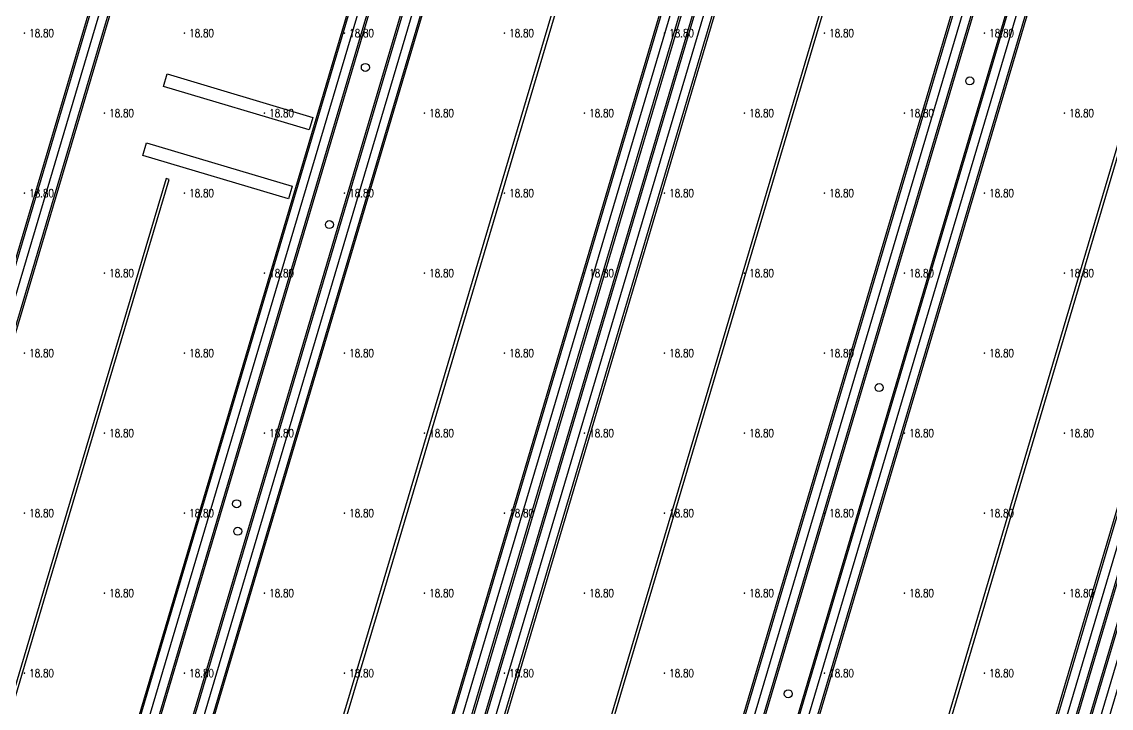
# Model space of a CAD drawing. Extents: x 404846 to 408477, y 3390929 to 3392894.
# Drawn here: x 407141 to 407277.2, y 3391600 to 3391685.8 of the extents above; entities that cross this region are included whole.
import ezdxf
from ezdxf.enums import TextEntityAlignment as Align

# ---------------------------------------------------------------- set-up
doc = ezdxf.new("R2010")
doc.units = 0
doc.header["$LTSCALE"] = 0.5
doc.layers.get('0').update_dxf_attribs({"linetype": 'CONTINUOUS'})
for name, color, linetype in [('3221', 6, 'CONTINUOUS'), ('FZTZ', 7, 'CONTINUOUS'), ('GCD', 1, 'CONTINUOUS'), ('GXYZ', 2, 'CONTINUOUS'), ('SXSS', 5, 'CONTINUOUS'), ('ZBTZ', 3, 'CONTINUOUS')]:
    doc.layers.add(name, color=color, linetype=linetype)
doc.styles.add('HZ', font='rs.shx', dxfattribs={"width": 0.8, "bigfont": 'hztxt.shx'})
doc.linetypes.add('1161', pattern='A,0,[149,AAA.SHX,S=0.15,R=0,X=0,Y=0],-1.6', length=1.6)

# ---------------------------------------------------------------- blocks, each defined once
blk = doc.blocks.new('GC200')
at = {"linetype": 'Continuous', "const_width": 0.2, "flags": 128}
blk.add_lwpolyline([(-0.1, 0, 1), (0.1, 0, 1)], format="xyb", close=True, dxfattribs=at)
blk = doc.blocks.new('gc188')
blk.add_circle((0, 0), 1)

msp = doc.modelspace()

# ---------------------------------------------------------------- linework, layer by layer
at = {"layer": '3221', "color": 6}
for points in [[(407198.376, 3391847.674, 19.055), (407193.102, 3391829.952, 18.737), (407188.325, 3391813.791, 18.626), (407178.915, 3391781.952, 18.839), (407138.665, 3391646.224, 19.019), (407130.803, 3391619.712, 18.841), (407078.711, 3391443.893, 18.632), (407108.434, 3391435.086, 18.632), (407160.523, 3391610.898, 18.841), (407208.638, 3391773.145, 18.839), (407222.814, 3391821.109, 19.112), (407228.088, 3391838.831, 19.055)], [(407234.327, 3391837.018, 18.856), (407229.106, 3391819.399, 19.16), (407206.274, 3391742.353, 18.808), (407162.437, 3391594.534, 18.759), (407162.436, 3391594.529, 18.759), (407114.642, 3391433.28, 18.971), (407144.364, 3391424.47, 18.971), (407192.157, 3391585.72, 18.759), (407235.995, 3391733.539, 18.808), (407264.05, 3391828.21, 18.856)], [(407267.879, 3391827.041, 18.936), (407262.683, 3391809.506, 18.936), (407195.338, 3391582.452, 18.722), (407148.218, 3391423.329, 18.971), (407177.942, 3391414.527, 18.971), (407225.062, 3391573.65, 18.722), (407292.406, 3391800.698, 18.936), (407297.602, 3391818.233, 18.936)], [(407303.8, 3391816.377, 18.932), (407298.633, 3391798.916, 18.932), (407231.278, 3391571.808, 18.722), (407222.971, 3391543.756, 18.87), (407184.159, 3391412.686, 18.971), (407213.883, 3391403.884, 18.971), (407252.696, 3391534.954, 18.87), (407261.001, 3391563.001, 18.722), (407323.097, 3391772.378, 18.812), (407328.359, 3391790.12, 18.896), (407333.525, 3391807.581, 18.816)], [(407217.722, 3391402.748, 18.971), (407335.51, 3391800.176, 18.825), (407336.757, 3391799.807, 18.825), (407365.227, 3391791.383, 18.825), (407247.438, 3391393.948, 18.971), (407217.722, 3391402.748, 18.971)]]:
    msp.add_polyline3d(points, close=True, dxfattribs=at)
at = {"layer": 'FZTZ', "linetype": 'Continuous', "elevation": 27.234, "flags": 128}
for points in [[(407176.956, 3391672.281), (407158.741, 3391677.712), (407159.208, 3391679.28), (407177.423, 3391673.849), (407176.956, 3391672.281)], [(407174.367, 3391663.663), (407156.152, 3391669.094), (407156.62, 3391670.663), (407174.835, 3391665.232), (407174.367, 3391663.663)]]:
    msp.add_lwpolyline(points, close=True, dxfattribs=at)
at = {"layer": 'SXSS', "linetype": 'Continuous', "flags": 128}
for points, elevation in [([(407239.835, 3391795.199), (407220.83, 3391731.099), (407185.568, 3391612.251), (407180.125, 3391593.962), (407175.654, 3391578.858), (407171.933, 3391566.36), (407165.868, 3391545.88), (407161.339, 3391530.625), (407156.012, 3391512.666), (407149.4, 3391490.281), (407142.792, 3391468.055), (407142.408, 3391468.169), (407149.016, 3391490.395), (407155.629, 3391512.779), (407160.955, 3391530.738), (407165.484, 3391545.994), (407171.55, 3391566.474), (407175.271, 3391578.972), (407179.741, 3391594.076), (407185.184, 3391612.365), (407220.447, 3391731.212), (407239.451, 3391795.313), (407239.835, 3391795.199)], 18.762), ([(407222.721, 3391626.11), (407215.867, 3391603.003), (407206.936, 3391572.827), (407191.419, 3391520.464), (407180.658, 3391484.197), (407173.203, 3391458.921), (407173.587, 3391458.808), (407181.041, 3391484.083), (407191.803, 3391520.351), (407207.319, 3391572.713), (407216.25, 3391602.889), (407223.104, 3391625.996), (407249.162, 3391713.835), (407270.608, 3391786.132), (407270.225, 3391786.245), (407248.778, 3391713.949), (407222.721, 3391626.11)], 18.868), ([(407212.32, 3391447.345), (407227.812, 3391499.775), (407232.122, 3391514.045), (407240.69, 3391542.882), (407250.997, 3391577.811), (407255.306, 3391592.382), (407292.126, 3391716.668), (407309.302, 3391774.673), (407308.918, 3391774.787), (407291.743, 3391716.782), (407254.923, 3391592.496), (407250.613, 3391577.925), (407240.306, 3391542.996), (407231.739, 3391514.158), (407227.428, 3391499.888), (407211.937, 3391447.458), (407212.32, 3391447.345)], 18.831), ([(407159.063, 3391666.215), (407144.058, 3391615.783), (407098.348, 3391461.503), (407098.731, 3391461.39), (407144.441, 3391615.669), (407159.446, 3391666.1), (407159.063, 3391666.215)], 18.736)]:
    msp.add_lwpolyline(points, close=True, dxfattribs=dict(at, elevation=elevation))
at = {"layer": 'ZBTZ', "linetype": '1161', "flags": 128}
for points, elevation in [([(407077.444, 3391444.226), (407129.562, 3391620.079), (407137.424, 3391646.591), (407177.674, 3391782.32), (407187.01, 3391814.013), (407191.826, 3391830.332), (407197.79, 3391850.373)], 18.834), ([(407077.749, 3391444.441), (407129.768, 3391620.018), (407137.631, 3391646.53), (407177.88, 3391782.259), (407187.195, 3391813.936), (407192.034, 3391830.27), (407197.207, 3391847.651)], 18.828), ([(407079.846, 3391443.82), (407131.865, 3391619.397), (407139.727, 3391645.908), (407179.977, 3391781.637), (407189.202, 3391812.952), (407194.12, 3391829.649), (407199.293, 3391847.03)], 18.828), ([(407107.112, 3391435.443), (407159.311, 3391611.257), (407207.425, 3391773.505), (407221.555, 3391821.484), (407227.516, 3391841.513)], 18.922), ([(407107.389, 3391435.649), (407159.503, 3391611.201), (407207.617, 3391773.448), (407221.773, 3391821.419), (407226.981, 3391838.919)], 18.916), ([(407109.538, 3391435.012), (407161.596, 3391610.58), (407209.71, 3391772.827), (407223.861, 3391820.798), (407229.069, 3391838.297)], 18.906), ([(407143.417, 3391425.033), (407191.134, 3391586.023), (407234.934, 3391733.853), (407262.9, 3391828.223)], 18.817), ([(407145.483, 3391424.421), (407193.2, 3391585.411), (407237.035, 3391733.231), (407265.001, 3391827.601)], 18.849), ([(407147.249, 3391423.909), (407194.289, 3391582.763), (407261.639, 3391809.815), (407266.75, 3391827.065)], 18.891), ([(407149.292, 3391423.304), (407196.332, 3391582.157), (407263.733, 3391809.195), (407268.844, 3391826.444)], 18.891), ([(407298.836, 3391817.868), (407299.407, 3391819.817), (407303.123, 3391818.654), (407297.38, 3391799.287), (407230.029, 3391572.178), (407221.722, 3391544.126), (407182.91, 3391413.056)], 18.882), ([(407176.948, 3391415.081), (407223.997, 3391573.965), (407291.357, 3391801.009), (407296.488, 3391818.324)], 18.891), ([(407179.058, 3391414.456), (407226.107, 3391573.34), (407293.45, 3391800.389), (407298.58, 3391817.704)], 18.891), ([(407179.19, 3391414.158), (407226.309, 3391573.28), (407293.64, 3391800.333), (407298.836, 3391817.868)], 18.891), ([(407183.2, 3391413.237), (407221.939, 3391544.061), (407230.246, 3391572.114), (407297.591, 3391799.225), (407302.665, 3391816.37)], 18.886), ([(407185.288, 3391412.619), (407223.997, 3391543.452), (407232.304, 3391571.504), (407299.683, 3391798.605), (407304.757, 3391815.751)], 18.886), ([(407079.967, 3391443.534), (407132.096, 3391619.328), (407139.958, 3391645.84), (407180.208, 3391781.569), (407188.742, 3391810.579)], 18.804), ([(407212.909, 3391404.427), (407251.653, 3391535.263), (407259.958, 3391563.31), (407322.007, 3391772.625), (407327.287, 3391790.437), (407332.405, 3391807.591)], 18.852), ([(407214.986, 3391403.812), (407253.729, 3391534.648), (407262.034, 3391562.695), (407324.114, 3391772.093), (407329.37, 3391789.821), (407334.483, 3391806.971)], 18.839), ([(407215.128, 3391403.516), (407253.94, 3391534.585), (407262.245, 3391562.632), (407324.301, 3391771.998), (407329.566, 3391789.763), (407333.46, 3391802.845)], 18.859), ([(407115.861, 3391432.918), (407163.655, 3391594.168), (407163.657, 3391594.172), (407207.489, 3391741.993), (407224.715, 3391800.133)], 18.837), ([(407334.274, 3391800.542), (407319.008, 3391749.051), (407313.065, 3391729.054), (407302.95, 3391695.032), (407291.026, 3391654.663), (407274.291, 3391598.238), (407262.104, 3391557.178), (407235.433, 3391467.148), (407224.037, 3391428.605), (407216.512, 3391403.058), (407215.128, 3391403.516)], 18.876), ([(407251.913, 3391791.961), (407234.713, 3391733.919), (407190.909, 3391586.09), (407143.09, 3391424.821)], 18.841), ([(407149.433, 3391422.884), (407196.609, 3391582.075), (407258.322, 3391790.16)], 18.87), ([(407176.682, 3391414.9), (407223.801, 3391574.023), (407285.453, 3391781.926)], 18.87), ([(407185.408, 3391412.259), (407224.222, 3391543.385), (407232.529, 3391571.437), (407294.243, 3391779.43)], 18.869), ([(407212.603, 3391404.169), (407251.401, 3391535.337), (407259.707, 3391563.384), (407321.39, 3391771.379)], 18.832)]:
    msp.add_lwpolyline(points, dxfattribs=dict(at, elevation=elevation))
for points, elevation in [([(407112.812, 3391431.744), (407161.213, 3391594.892), (407161.214, 3391594.896), (407204.998, 3391742.731), (407227.832, 3391819.777), (407233.588, 3391839.208), (407229.901, 3391840.306), (407224.076, 3391820.734), (407209.902, 3391772.771), (407161.788, 3391610.523), (407109.08, 3391432.855), (407112.812, 3391431.744)], 18.88), ([(407115.741, 3391433.215), (407113.682, 3391433.825), (407161.405, 3391594.835), (407161.406, 3391594.839), (407205.188, 3391742.675), (407228.022, 3391819.72), (407233.146, 3391837.019), (407235.232, 3391836.401), (407230.105, 3391819.103), (407207.274, 3391742.057), (407163.465, 3391594.229), (407163.463, 3391594.225), (407115.741, 3391433.215)], 18.88), ([(407146.4, 3391421.808), (407194.08, 3391582.824), (407261.436, 3391809.875), (407267.188, 3391829.286), (407265.83, 3391829.68), (407237.231, 3391733.173), (407193.403, 3391585.351), (407145.028, 3391422.239), (407146.4, 3391421.808)], 18.881), ([(407336.541, 3391799.871), (407333.228, 3391788.678), (407327.966, 3391770.934), (407265.87, 3391561.558), (407257.565, 3391533.512), (407218.753, 3391402.442), (407216.722, 3391403.044), (407255.535, 3391534.113), (407263.84, 3391562.159), (407325.936, 3391771.536), (407331.198, 3391789.279), (407334.51, 3391800.472), (407336.541, 3391799.871)], 18.847)]:
    msp.add_lwpolyline(points, close=True, dxfattribs=dict(at, elevation=elevation))

# ---------------------------------------------------------------- block references
at = {"layer": 'GCD', "linetype": 'Continuous'}
ref = msp.add_blockref('GC200', (407141.358, 3391684.379, 18.8), dxfattribs=dict(at, xscale=0.5, yscale=0.5, zscale=0.5))
ref.add_attrib('height', '18.80', dxfattribs={"linetype": 'Continuous', "height": 1, "style": 'HZ', "width": 0.8}).set_placement((407141.958, 3391684.379, 18.8), align=Align.MIDDLE_LEFT)
ref = msp.add_blockref('GC200', (407161.358, 3391684.379, 18.8), dxfattribs=dict(at, xscale=0.5, yscale=0.5, zscale=0.5))
ref.add_attrib('height', '18.80', dxfattribs={"linetype": 'Continuous', "height": 1, "style": 'HZ', "width": 0.8}).set_placement((407161.958, 3391684.379, 18.8), align=Align.MIDDLE_LEFT)
ref = msp.add_blockref('GC200', (407181.358, 3391684.379, 18.8), dxfattribs=dict(at, xscale=0.5, yscale=0.5, zscale=0.5))
ref.add_attrib('height', '18.80', dxfattribs={"linetype": 'Continuous', "height": 1, "style": 'HZ', "width": 0.8}).set_placement((407181.958, 3391684.379, 18.8), align=Align.MIDDLE_LEFT)
ref = msp.add_blockref('GC200', (407201.358, 3391684.379, 18.8), dxfattribs=dict(at, xscale=0.5, yscale=0.5, zscale=0.5))
ref.add_attrib('height', '18.80', dxfattribs={"linetype": 'Continuous', "height": 1, "style": 'HZ', "width": 0.8}).set_placement((407201.958, 3391684.379, 18.8), align=Align.MIDDLE_LEFT)
ref = msp.add_blockref('GC200', (407221.358, 3391684.379, 18.8), dxfattribs=dict(at, xscale=0.5, yscale=0.5, zscale=0.5))
ref.add_attrib('height', '18.80', dxfattribs={"linetype": 'Continuous', "height": 1, "style": 'HZ', "width": 0.8}).set_placement((407221.958, 3391684.379, 18.8), align=Align.MIDDLE_LEFT)
ref = msp.add_blockref('GC200', (407241.358, 3391684.379, 18.8), dxfattribs=dict(at, xscale=0.5, yscale=0.5, zscale=0.5))
ref.add_attrib('height', '18.80', dxfattribs={"linetype": 'Continuous', "height": 1, "style": 'HZ', "width": 0.8}).set_placement((407241.958, 3391684.379, 18.8), align=Align.MIDDLE_LEFT)
ref = msp.add_blockref('GC200', (407261.358, 3391684.379, 18.8), dxfattribs=dict(at, xscale=0.5, yscale=0.5, zscale=0.5))
ref.add_attrib('height', '18.80', dxfattribs={"linetype": 'Continuous', "height": 1, "style": 'HZ', "width": 0.8}).set_placement((407261.958, 3391684.379, 18.8), align=Align.MIDDLE_LEFT)
ref = msp.add_blockref('GC200', (407151.358, 3391674.379, 18.8), dxfattribs=dict(at, xscale=0.5, yscale=0.5, zscale=0.5))
ref.add_attrib('height', '18.80', dxfattribs={"linetype": 'Continuous', "height": 1, "style": 'HZ', "width": 0.8}).set_placement((407151.958, 3391674.379, 18.8), align=Align.MIDDLE_LEFT)
ref = msp.add_blockref('GC200', (407171.358, 3391674.379, 18.8), dxfattribs=dict(at, xscale=0.5, yscale=0.5, zscale=0.5))
ref.add_attrib('height', '18.80', dxfattribs={"linetype": 'Continuous', "height": 1, "style": 'HZ', "width": 0.8}).set_placement((407171.958, 3391674.379, 18.8), align=Align.MIDDLE_LEFT)
ref = msp.add_blockref('GC200', (407191.358, 3391674.379, 18.8), dxfattribs=dict(at, xscale=0.5, yscale=0.5, zscale=0.5))
ref.add_attrib('height', '18.80', dxfattribs={"linetype": 'Continuous', "height": 1, "style": 'HZ', "width": 0.8}).set_placement((407191.958, 3391674.379, 18.8), align=Align.MIDDLE_LEFT)
ref = msp.add_blockref('GC200', (407211.358, 3391674.379, 18.8), dxfattribs=dict(at, xscale=0.5, yscale=0.5, zscale=0.5))
ref.add_attrib('height', '18.80', dxfattribs={"linetype": 'Continuous', "height": 1, "style": 'HZ', "width": 0.8}).set_placement((407211.958, 3391674.379, 18.8), align=Align.MIDDLE_LEFT)
ref = msp.add_blockref('GC200', (407231.358, 3391674.379, 18.8), dxfattribs=dict(at, xscale=0.5, yscale=0.5, zscale=0.5))
ref.add_attrib('height', '18.80', dxfattribs={"linetype": 'Continuous', "height": 1, "style": 'HZ', "width": 0.8}).set_placement((407231.958, 3391674.379, 18.8), align=Align.MIDDLE_LEFT)
ref = msp.add_blockref('GC200', (407251.358, 3391674.379, 18.8), dxfattribs=dict(at, xscale=0.5, yscale=0.5, zscale=0.5))
ref.add_attrib('height', '18.80', dxfattribs={"linetype": 'Continuous', "height": 1, "style": 'HZ', "width": 0.8}).set_placement((407251.958, 3391674.379, 18.8), align=Align.MIDDLE_LEFT)
ref = msp.add_blockref('GC200', (407271.358, 3391674.379, 18.8), dxfattribs=dict(at, xscale=0.5, yscale=0.5, zscale=0.5))
ref.add_attrib('height', '18.80', dxfattribs={"linetype": 'Continuous', "height": 1, "style": 'HZ', "width": 0.8}).set_placement((407271.958, 3391674.379, 18.8), align=Align.MIDDLE_LEFT)
ref = msp.add_blockref('GC200', (407141.358, 3391664.379, 18.8), dxfattribs=dict(at, xscale=0.5, yscale=0.5, zscale=0.5))
ref.add_attrib('height', '18.80', dxfattribs={"linetype": 'Continuous', "height": 1, "style": 'HZ', "width": 0.8}).set_placement((407141.958, 3391664.379, 18.8), align=Align.MIDDLE_LEFT)
ref = msp.add_blockref('GC200', (407161.358, 3391664.379, 18.8), dxfattribs=dict(at, xscale=0.5, yscale=0.5, zscale=0.5))
ref.add_attrib('height', '18.80', dxfattribs={"linetype": 'Continuous', "height": 1, "style": 'HZ', "width": 0.8}).set_placement((407161.958, 3391664.379, 18.8), align=Align.MIDDLE_LEFT)
ref = msp.add_blockref('GC200', (407181.358, 3391664.379, 18.8), dxfattribs=dict(at, xscale=0.5, yscale=0.5, zscale=0.5))
ref.add_attrib('height', '18.80', dxfattribs={"linetype": 'Continuous', "height": 1, "style": 'HZ', "width": 0.8}).set_placement((407181.958, 3391664.379, 18.8), align=Align.MIDDLE_LEFT)
ref = msp.add_blockref('GC200', (407201.358, 3391664.379, 18.8), dxfattribs=dict(at, xscale=0.5, yscale=0.5, zscale=0.5))
ref.add_attrib('height', '18.80', dxfattribs={"linetype": 'Continuous', "height": 1, "style": 'HZ', "width": 0.8}).set_placement((407201.958, 3391664.379, 18.8), align=Align.MIDDLE_LEFT)
ref = msp.add_blockref('GC200', (407221.358, 3391664.379, 18.8), dxfattribs=dict(at, xscale=0.5, yscale=0.5, zscale=0.5))
ref.add_attrib('height', '18.80', dxfattribs={"linetype": 'Continuous', "height": 1, "style": 'HZ', "width": 0.8}).set_placement((407221.958, 3391664.379, 18.8), align=Align.MIDDLE_LEFT)
ref = msp.add_blockref('GC200', (407241.358, 3391664.379, 18.8), dxfattribs=dict(at, xscale=0.5, yscale=0.5, zscale=0.5))
ref.add_attrib('height', '18.80', dxfattribs={"linetype": 'Continuous', "height": 1, "style": 'HZ', "width": 0.8}).set_placement((407241.958, 3391664.379, 18.8), align=Align.MIDDLE_LEFT)
ref = msp.add_blockref('GC200', (407261.358, 3391664.379, 18.8), dxfattribs=dict(at, xscale=0.5, yscale=0.5, zscale=0.5))
ref.add_attrib('height', '18.80', dxfattribs={"linetype": 'Continuous', "height": 1, "style": 'HZ', "width": 0.8}).set_placement((407261.958, 3391664.379, 18.8), align=Align.MIDDLE_LEFT)
ref = msp.add_blockref('GC200', (407151.358, 3391654.379, 18.8), dxfattribs=dict(at, xscale=0.5, yscale=0.5, zscale=0.5))
ref.add_attrib('height', '18.80', dxfattribs={"linetype": 'Continuous', "height": 1, "style": 'HZ', "width": 0.8}).set_placement((407151.958, 3391654.379, 18.8), align=Align.MIDDLE_LEFT)
ref = msp.add_blockref('GC200', (407171.358, 3391654.379, 18.8), dxfattribs=dict(at, xscale=0.5, yscale=0.5, zscale=0.5))
ref.add_attrib('height', '18.80', dxfattribs={"linetype": 'Continuous', "height": 1, "style": 'HZ', "width": 0.8}).set_placement((407171.958, 3391654.379, 18.8), align=Align.MIDDLE_LEFT)
ref = msp.add_blockref('GC200', (407191.358, 3391654.379, 18.8), dxfattribs=dict(at, xscale=0.5, yscale=0.5, zscale=0.5))
ref.add_attrib('height', '18.80', dxfattribs={"linetype": 'Continuous', "height": 1, "style": 'HZ', "width": 0.8}).set_placement((407191.958, 3391654.379, 18.8), align=Align.MIDDLE_LEFT)
ref = msp.add_blockref('GC200', (407211.358, 3391654.379, 18.8), dxfattribs=dict(at, xscale=0.5, yscale=0.5, zscale=0.5))
ref.add_attrib('height', '18.80', dxfattribs={"linetype": 'Continuous', "height": 1, "style": 'HZ', "width": 0.8}).set_placement((407211.958, 3391654.379, 18.8), align=Align.MIDDLE_LEFT)
ref = msp.add_blockref('GC200', (407231.358, 3391654.379, 18.8), dxfattribs=dict(at, xscale=0.5, yscale=0.5, zscale=0.5))
ref.add_attrib('height', '18.80', dxfattribs={"linetype": 'Continuous', "height": 1, "style": 'HZ', "width": 0.8}).set_placement((407231.958, 3391654.379, 18.8), align=Align.MIDDLE_LEFT)
ref = msp.add_blockref('GC200', (407251.358, 3391654.379, 18.8), dxfattribs=dict(at, xscale=0.5, yscale=0.5, zscale=0.5))
ref.add_attrib('height', '18.80', dxfattribs={"linetype": 'Continuous', "height": 1, "style": 'HZ', "width": 0.8}).set_placement((407251.958, 3391654.379, 18.8), align=Align.MIDDLE_LEFT)
ref = msp.add_blockref('GC200', (407271.358, 3391654.379, 18.8), dxfattribs=dict(at, xscale=0.5, yscale=0.5, zscale=0.5))
ref.add_attrib('height', '18.80', dxfattribs={"linetype": 'Continuous', "height": 1, "style": 'HZ', "width": 0.8}).set_placement((407271.958, 3391654.379, 18.8), align=Align.MIDDLE_LEFT)
ref = msp.add_blockref('GC200', (407141.358, 3391644.379, 18.8), dxfattribs=dict(at, xscale=0.5, yscale=0.5, zscale=0.5))
ref.add_attrib('height', '18.80', dxfattribs={"linetype": 'Continuous', "height": 1, "style": 'HZ', "width": 0.8}).set_placement((407141.958, 3391644.379, 18.8), align=Align.MIDDLE_LEFT)
ref = msp.add_blockref('GC200', (407161.358, 3391644.379, 18.8), dxfattribs=dict(at, xscale=0.5, yscale=0.5, zscale=0.5))
ref.add_attrib('height', '18.80', dxfattribs={"linetype": 'Continuous', "height": 1, "style": 'HZ', "width": 0.8}).set_placement((407161.958, 3391644.379, 18.8), align=Align.MIDDLE_LEFT)
ref = msp.add_blockref('GC200', (407181.358, 3391644.379, 18.8), dxfattribs=dict(at, xscale=0.5, yscale=0.5, zscale=0.5))
ref.add_attrib('height', '18.80', dxfattribs={"linetype": 'Continuous', "height": 1, "style": 'HZ', "width": 0.8}).set_placement((407181.958, 3391644.379, 18.8), align=Align.MIDDLE_LEFT)
ref = msp.add_blockref('GC200', (407201.358, 3391644.379, 18.8), dxfattribs=dict(at, xscale=0.5, yscale=0.5, zscale=0.5))
ref.add_attrib('height', '18.80', dxfattribs={"linetype": 'Continuous', "height": 1, "style": 'HZ', "width": 0.8}).set_placement((407201.958, 3391644.379, 18.8), align=Align.MIDDLE_LEFT)
ref = msp.add_blockref('GC200', (407221.358, 3391644.379, 18.8), dxfattribs=dict(at, xscale=0.5, yscale=0.5, zscale=0.5))
ref.add_attrib('height', '18.80', dxfattribs={"linetype": 'Continuous', "height": 1, "style": 'HZ', "width": 0.8}).set_placement((407221.958, 3391644.379, 18.8), align=Align.MIDDLE_LEFT)
ref = msp.add_blockref('GC200', (407241.358, 3391644.379, 18.8), dxfattribs=dict(at, xscale=0.5, yscale=0.5, zscale=0.5))
ref.add_attrib('height', '18.80', dxfattribs={"linetype": 'Continuous', "height": 1, "style": 'HZ', "width": 0.8}).set_placement((407241.958, 3391644.379, 18.8), align=Align.MIDDLE_LEFT)
ref = msp.add_blockref('GC200', (407261.358, 3391644.379, 18.8), dxfattribs=dict(at, xscale=0.5, yscale=0.5, zscale=0.5))
ref.add_attrib('height', '18.80', dxfattribs={"linetype": 'Continuous', "height": 1, "style": 'HZ', "width": 0.8}).set_placement((407261.958, 3391644.379, 18.8), align=Align.MIDDLE_LEFT)
ref = msp.add_blockref('GC200', (407151.358, 3391634.379, 18.8), dxfattribs=dict(at, xscale=0.5, yscale=0.5, zscale=0.5))
ref.add_attrib('height', '18.80', dxfattribs={"linetype": 'Continuous', "height": 1, "style": 'HZ', "width": 0.8}).set_placement((407151.958, 3391634.379, 18.8), align=Align.MIDDLE_LEFT)
ref = msp.add_blockref('GC200', (407171.358, 3391634.379, 18.8), dxfattribs=dict(at, xscale=0.5, yscale=0.5, zscale=0.5))
ref.add_attrib('height', '18.80', dxfattribs={"linetype": 'Continuous', "height": 1, "style": 'HZ', "width": 0.8}).set_placement((407171.958, 3391634.379, 18.8), align=Align.MIDDLE_LEFT)
ref = msp.add_blockref('GC200', (407191.358, 3391634.379, 18.8), dxfattribs=dict(at, xscale=0.5, yscale=0.5, zscale=0.5))
ref.add_attrib('height', '18.80', dxfattribs={"linetype": 'Continuous', "height": 1, "style": 'HZ', "width": 0.8}).set_placement((407191.958, 3391634.379, 18.8), align=Align.MIDDLE_LEFT)
ref = msp.add_blockref('GC200', (407211.358, 3391634.379, 18.8), dxfattribs=dict(at, xscale=0.5, yscale=0.5, zscale=0.5))
ref.add_attrib('height', '18.80', dxfattribs={"linetype": 'Continuous', "height": 1, "style": 'HZ', "width": 0.8}).set_placement((407211.958, 3391634.379, 18.8), align=Align.MIDDLE_LEFT)
ref = msp.add_blockref('GC200', (407231.358, 3391634.379, 18.8), dxfattribs=dict(at, xscale=0.5, yscale=0.5, zscale=0.5))
ref.add_attrib('height', '18.80', dxfattribs={"linetype": 'Continuous', "height": 1, "style": 'HZ', "width": 0.8}).set_placement((407231.958, 3391634.379, 18.8), align=Align.MIDDLE_LEFT)
ref = msp.add_blockref('GC200', (407251.358, 3391634.379, 18.8), dxfattribs=dict(at, xscale=0.5, yscale=0.5, zscale=0.5))
ref.add_attrib('height', '18.80', dxfattribs={"linetype": 'Continuous', "height": 1, "style": 'HZ', "width": 0.8}).set_placement((407251.958, 3391634.379, 18.8), align=Align.MIDDLE_LEFT)
ref = msp.add_blockref('GC200', (407271.358, 3391634.379, 18.8), dxfattribs=dict(at, xscale=0.5, yscale=0.5, zscale=0.5))
ref.add_attrib('height', '18.80', dxfattribs={"linetype": 'Continuous', "height": 1, "style": 'HZ', "width": 0.8}).set_placement((407271.958, 3391634.379, 18.8), align=Align.MIDDLE_LEFT)
ref = msp.add_blockref('GC200', (407141.358, 3391624.379, 18.8), dxfattribs=dict(at, xscale=0.5, yscale=0.5, zscale=0.5))
ref.add_attrib('height', '18.80', dxfattribs={"linetype": 'Continuous', "height": 1, "style": 'HZ', "width": 0.8}).set_placement((407141.958, 3391624.379, 18.8), align=Align.MIDDLE_LEFT)
ref = msp.add_blockref('GC200', (407161.358, 3391624.379, 18.8), dxfattribs=dict(at, xscale=0.5, yscale=0.5, zscale=0.5))
ref.add_attrib('height', '18.80', dxfattribs={"linetype": 'Continuous', "height": 1, "style": 'HZ', "width": 0.8}).set_placement((407161.958, 3391624.379, 18.8), align=Align.MIDDLE_LEFT)
ref = msp.add_blockref('GC200', (407181.358, 3391624.379, 18.8), dxfattribs=dict(at, xscale=0.5, yscale=0.5, zscale=0.5))
ref.add_attrib('height', '18.80', dxfattribs={"linetype": 'Continuous', "height": 1, "style": 'HZ', "width": 0.8}).set_placement((407181.958, 3391624.379, 18.8), align=Align.MIDDLE_LEFT)
ref = msp.add_blockref('GC200', (407201.358, 3391624.379, 18.8), dxfattribs=dict(at, xscale=0.5, yscale=0.5, zscale=0.5))
ref.add_attrib('height', '18.80', dxfattribs={"linetype": 'Continuous', "height": 1, "style": 'HZ', "width": 0.8}).set_placement((407201.958, 3391624.379, 18.8), align=Align.MIDDLE_LEFT)
ref = msp.add_blockref('GC200', (407221.358, 3391624.379, 18.8), dxfattribs=dict(at, xscale=0.5, yscale=0.5, zscale=0.5))
ref.add_attrib('height', '18.80', dxfattribs={"linetype": 'Continuous', "height": 1, "style": 'HZ', "width": 0.8}).set_placement((407221.958, 3391624.379, 18.8), align=Align.MIDDLE_LEFT)
ref = msp.add_blockref('GC200', (407241.358, 3391624.379, 18.8), dxfattribs=dict(at, xscale=0.5, yscale=0.5, zscale=0.5))
ref.add_attrib('height', '18.80', dxfattribs={"linetype": 'Continuous', "height": 1, "style": 'HZ', "width": 0.8}).set_placement((407241.958, 3391624.379, 18.8), align=Align.MIDDLE_LEFT)
ref = msp.add_blockref('GC200', (407261.358, 3391624.379, 18.8), dxfattribs=dict(at, xscale=0.5, yscale=0.5, zscale=0.5))
ref.add_attrib('height', '18.80', dxfattribs={"linetype": 'Continuous', "height": 1, "style": 'HZ', "width": 0.8}).set_placement((407261.958, 3391624.379, 18.8), align=Align.MIDDLE_LEFT)
ref = msp.add_blockref('GC200', (407151.358, 3391614.379, 18.8), dxfattribs=dict(at, xscale=0.5, yscale=0.5, zscale=0.5))
ref.add_attrib('height', '18.80', dxfattribs={"linetype": 'Continuous', "height": 1, "style": 'HZ', "width": 0.8}).set_placement((407151.958, 3391614.379, 18.8), align=Align.MIDDLE_LEFT)
ref = msp.add_blockref('GC200', (407171.358, 3391614.379, 18.8), dxfattribs=dict(at, xscale=0.5, yscale=0.5, zscale=0.5))
ref.add_attrib('height', '18.80', dxfattribs={"linetype": 'Continuous', "height": 1, "style": 'HZ', "width": 0.8}).set_placement((407171.958, 3391614.379, 18.8), align=Align.MIDDLE_LEFT)
ref = msp.add_blockref('GC200', (407191.358, 3391614.379, 18.8), dxfattribs=dict(at, xscale=0.5, yscale=0.5, zscale=0.5))
ref.add_attrib('height', '18.80', dxfattribs={"linetype": 'Continuous', "height": 1, "style": 'HZ', "width": 0.8}).set_placement((407191.958, 3391614.379, 18.8), align=Align.MIDDLE_LEFT)
ref = msp.add_blockref('GC200', (407211.358, 3391614.379, 18.8), dxfattribs=dict(at, xscale=0.5, yscale=0.5, zscale=0.5))
ref.add_attrib('height', '18.80', dxfattribs={"linetype": 'Continuous', "height": 1, "style": 'HZ', "width": 0.8}).set_placement((407211.958, 3391614.379, 18.8), align=Align.MIDDLE_LEFT)
ref = msp.add_blockref('GC200', (407231.358, 3391614.379, 18.8), dxfattribs=dict(at, xscale=0.5, yscale=0.5, zscale=0.5))
ref.add_attrib('height', '18.80', dxfattribs={"linetype": 'Continuous', "height": 1, "style": 'HZ', "width": 0.8}).set_placement((407231.958, 3391614.379, 18.8), align=Align.MIDDLE_LEFT)
ref = msp.add_blockref('GC200', (407251.358, 3391614.379, 18.8), dxfattribs=dict(at, xscale=0.5, yscale=0.5, zscale=0.5))
ref.add_attrib('height', '18.80', dxfattribs={"linetype": 'Continuous', "height": 1, "style": 'HZ', "width": 0.8}).set_placement((407251.958, 3391614.379, 18.8), align=Align.MIDDLE_LEFT)
ref = msp.add_blockref('GC200', (407271.358, 3391614.379, 18.8), dxfattribs=dict(at, xscale=0.5, yscale=0.5, zscale=0.5))
ref.add_attrib('height', '18.80', dxfattribs={"linetype": 'Continuous', "height": 1, "style": 'HZ', "width": 0.8}).set_placement((407271.958, 3391614.379, 18.8), align=Align.MIDDLE_LEFT)
ref = msp.add_blockref('GC200', (407141.358, 3391604.379, 18.8), dxfattribs=dict(at, xscale=0.5, yscale=0.5, zscale=0.5))
ref.add_attrib('height', '18.80', dxfattribs={"linetype": 'Continuous', "height": 1, "style": 'HZ', "width": 0.8}).set_placement((407141.958, 3391604.379, 18.8), align=Align.MIDDLE_LEFT)
ref = msp.add_blockref('GC200', (407161.358, 3391604.379, 18.8), dxfattribs=dict(at, xscale=0.5, yscale=0.5, zscale=0.5))
ref.add_attrib('height', '18.80', dxfattribs={"linetype": 'Continuous', "height": 1, "style": 'HZ', "width": 0.8}).set_placement((407161.958, 3391604.379, 18.8), align=Align.MIDDLE_LEFT)
ref = msp.add_blockref('GC200', (407181.358, 3391604.379, 18.8), dxfattribs=dict(at, xscale=0.5, yscale=0.5, zscale=0.5))
ref.add_attrib('height', '18.80', dxfattribs={"linetype": 'Continuous', "height": 1, "style": 'HZ', "width": 0.8}).set_placement((407181.958, 3391604.379, 18.8), align=Align.MIDDLE_LEFT)
ref = msp.add_blockref('GC200', (407201.358, 3391604.379, 18.8), dxfattribs=dict(at, xscale=0.5, yscale=0.5, zscale=0.5))
ref.add_attrib('height', '18.80', dxfattribs={"linetype": 'Continuous', "height": 1, "style": 'HZ', "width": 0.8}).set_placement((407201.958, 3391604.379, 18.8), align=Align.MIDDLE_LEFT)
ref = msp.add_blockref('GC200', (407221.358, 3391604.379, 18.8), dxfattribs=dict(at, xscale=0.5, yscale=0.5, zscale=0.5))
ref.add_attrib('height', '18.80', dxfattribs={"linetype": 'Continuous', "height": 1, "style": 'HZ', "width": 0.8}).set_placement((407221.958, 3391604.379, 18.8), align=Align.MIDDLE_LEFT)
ref = msp.add_blockref('GC200', (407241.358, 3391604.379, 18.8), dxfattribs=dict(at, xscale=0.5, yscale=0.5, zscale=0.5))
ref.add_attrib('height', '18.80', dxfattribs={"linetype": 'Continuous', "height": 1, "style": 'HZ', "width": 0.8}).set_placement((407241.958, 3391604.379, 18.8), align=Align.MIDDLE_LEFT)
ref = msp.add_blockref('GC200', (407261.358, 3391604.379, 18.8), dxfattribs=dict(at, xscale=0.5, yscale=0.5, zscale=0.5))
ref.add_attrib('height', '18.80', dxfattribs={"linetype": 'Continuous', "height": 1, "style": 'HZ', "width": 0.8}).set_placement((407261.958, 3391604.379, 18.8), align=Align.MIDDLE_LEFT)
at = {"layer": 'GXYZ', "linetype": 'Continuous', "xscale": 0.5, "yscale": 0.5}
for p in [(407183.97, 3391680.086, 18.693), (407259.529, 3391678.397, 18.741), (407179.479, 3391660.447, 18.782), (407248.195, 3391640.073, 18.727), (407167.885, 3391625.549, 18.769), (407168.025, 3391622.113, 18.769), (407236.824, 3391601.799, 18.897)]:
    msp.add_blockref('gc188', p, dxfattribs=at)

doc.saveas('drawing.dxf')
